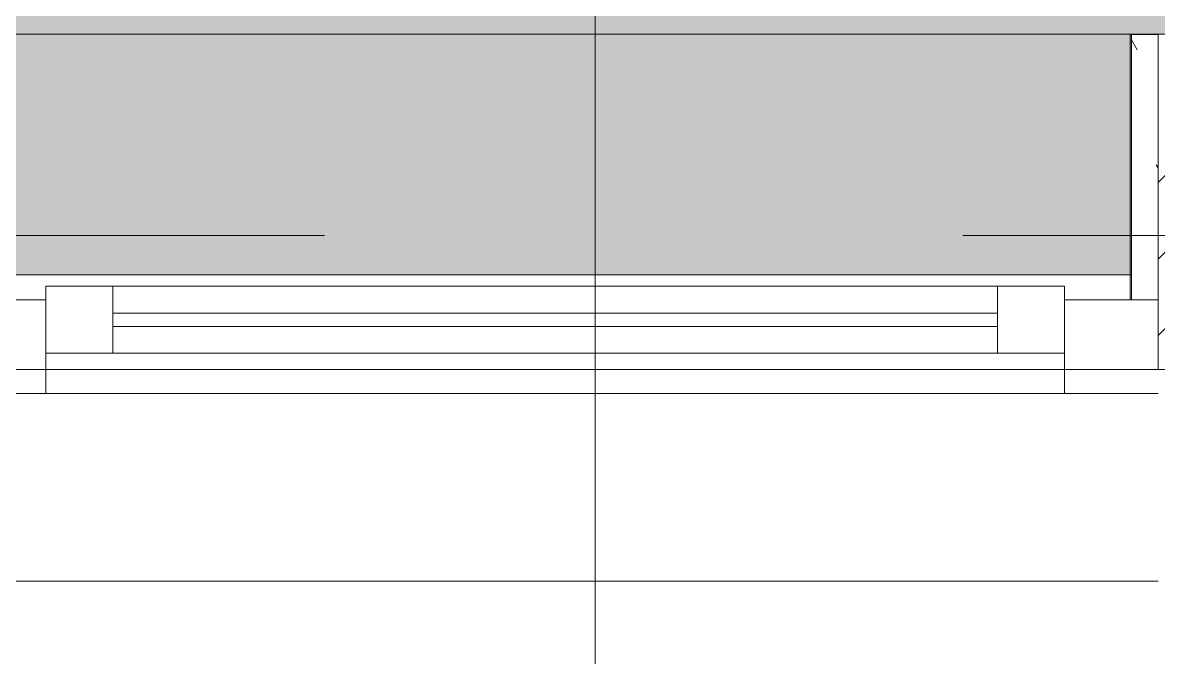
# Model space of a CAD drawing. Header units: millimetres. Extents: x 81773 to 282675, y -8553 to 29000.
# Drawn here: x 98183 to 99030, y -315 to 159 of the extents above; entities that cross this region are included whole.
import ezdxf

# ---------------------------------------------------------------- set-up
doc = ezdxf.new("R2010")
doc.units = ezdxf.units.MM
doc.linetypes.add('Осевая', pattern=[3175, 635, -476.25, 1587.5, -476.25])
for name, color, linetype, lineweight in [('A-GLAZ', 7, 'Continuous', 9), ('A-GLAZ-1', 7, 'Continuous', 13), ('A-WALL', 7, 'Continuous', 9), ('I-WALL', 7, 'Continuous', 9), ('S-COLS', 7, 'Continuous', 9), ('Знаки', 7, 'Continuous', 9), ('Оси', 7, 'Continuous', 9), ('Оси-2', 7, 'Осевая', 9)]:
    doc.layers.add(name, color=color, linetype=linetype, lineweight=lineweight)
for name, color, linetype, lineweight, true_color in [('A-WALL-1', 9, 'Continuous', 9, 0x808080), ('A-WALL-FNSH-1', 9, 'Continuous', 9, 0x808080), ('I-WALL-2', 9, 'Continuous', 9, 0x808080), ('S-COLS-1', 9, 'Continuous', 9, 0x808080)]:
    doc.layers.add(name, color=color, linetype=linetype, lineweight=lineweight, true_color=true_color)
pattern_1 = [(0, (0, 0), (121.92, 30.48), [10.058, -81.382, 10.058, -81.382, -487.68]), (0, (0, 0), (121.92, 30.48), [-182.88, 10.058, -172.822, 10.058, -81.382, -213.36]), (0, (0, 0), (121.92, 30.48), [-457.2, 10.058, -50.902, 10.058, -142.342]), (120, (45.72, 15.24), (-87.356454, 90.345817), [10.058, -81.382, 10.058, -81.382, -487.68]), (120, (45.72, 15.24), (-87.356454, 90.345817), [-182.88, 10.058, -172.822, 10.058, -81.382, -213.36]), (120, (45.72, 15.24), (-87.356454, 90.345817), [-457.2, 10.058, -50.902, 10.058, -142.342]), (240, (60.96, 76.2), (-34.563546, -120.825817), [10.058, -81.382, 10.058, -81.382, -487.68]), (240, (60.96, 76.2), (-34.563546, -120.825817), [-182.88, 10.058, -172.822, 10.058, -81.382, -213.36]), (240, (60.96, 76.2), (-34.563546, -120.825817), [-457.2, 10.058, -50.902, 10.058, -142.342])]

# ---------------------------------------------------------------- blocks, each defined once
blk = doc.blocks.new('BSC_Колонна _Прямоугольная - 250х900-23282983-План раскладки напольных покрытий 3 этажа в осях 23-33')
at = {"layer": 'S-COLS'}
h = blk.add_hatch(dxfattribs=at)
h.set_pattern_fill('FP_8', color=256, style=0, pattern_type=2)
h.set_pattern_definition([(45, (-99480, -25), (-57.024626, 57.024626), []), (45, (-99422.975, -25), (-57.024626, 57.024626), [100.806, -20.161, 3.353, -16.808])])
h.paths.add_polyline_path([(-329.83, -125), (450, -125), (450, 125), (-450, 125), (-450, -125)])
at = {"layer": 'S-COLS-1'}
for p, q in [((450, 125), (-450, 125)), ((-450, 125), (-450, -125)), ((-450, -125), (450, -125))]:
    blk.add_line(p, q, dxfattribs=at)
blk = doc.blocks.new('120_Окно_СКБ_1Ст - 120_Окно_СКБ_1Ст 900х2500_h_ с форточкой-V8-План раскладки напольных покрытий 3 этажа в осях 23-33')
at = {"layer": 'A-GLAZ'}
for p, q in [((450, -57), (-450, -57)), ((-330, -107), (330, -107)), ((330, -117), (-330, -117)), ((-430, -127), (-380, -127)), ((380, -127), (430, -127))]:
    blk.add_line(p, q, dxfattribs=at)
at = {"layer": 'A-GLAZ-1'}
for p, q in [((-450, -57), (-380, -57)), ((-380, -57), (-380, -127)), ((380, -127), (380, -57)), ((380, -57), (450, -57)), ((380, -87), (-380, -87)), ((-380, -87), (-380, -137)), ((-330, -137), (-330, -87)), ((330, -137), (330, -87)), ((380, -137), (380, -87)), ((-380, -127), (-450, -127)), ((450, -127), (380, -127)), ((-380, -137), (380, -137))]:
    blk.add_line(p, q, dxfattribs=at)
blk = doc.blocks.new('Зашивка радиатора_ с перфорацией М1_1 - Зашивка радиатора_ с перфорацией М1_1-V49-План раскладки напольных покрытий 3 этажа в осях 23-33')
at = {"layer": 'Знаки'}
blk.add_hatch(color=256, dxfattribs=at).paths.add_polyline_path([(66.45, 380), (-430, 380), (-430, 200.5), (430, 200.5), (430, 380)])
blk.add_line((430, 380), (-430, 380), dxfattribs=at)

msp = doc.modelspace()

# ---------------------------------------------------------------- hatches: boundary and pattern name
at = {"layer": 'I-WALL-2'}
h = msp.add_hatch(dxfattribs=at)
h.set_pattern_fill('FP_35', color=256, style=0, pattern_type=2)
h.set_pattern_definition(pattern_1)
h.paths.add_polyline_path([(107110, 150), (107110, 170), (92050, 170), (92051, 150), (107107.94, 150)])
h = msp.add_hatch(dxfattribs=at)
h.set_pattern_fill('FP_35', color=256, style=0, pattern_type=2)
h.set_pattern_definition(pattern_1)
h.paths.add_polyline_path([(99030, -48), (99030, 149.84), (99010, 149.84), (99010, -48)])

# ---------------------------------------------------------------- linework, layer by layer
at = {"layer": 'A-WALL'}
msp.add_line((99030, -258), (98130, -258), dxfattribs=at)
at = {"layer": 'A-WALL-1'}
for p, q in [((94530, 150), (99030, 150)), ((99030, 149.84), (99010, 149.84)), ((99010, 149.84), (99010, -48)), ((99010, -48), (99030, -48))]:
    msp.add_line(p, q, dxfattribs=at)
at = {"layer": 'A-WALL-FNSH-1'}
for p, q in [((99010, 149.84), (99009, 149.84)), ((99009, 149.84), (99009, -48)), ((99009, -48), (99010, -48))]:
    msp.add_line(p, q, dxfattribs=at)
at = {"layer": 'I-WALL'}
msp.add_line((99030, -100), (98130, -100), dxfattribs=at)
at = {"layer": 'Оси'}
msp.add_line((98610, -1906.26), (98610, 593.74), dxfattribs=at)
at = {"layer": 'Оси-2'}
msp.add_line((85072.92, 0), (122760, 0), dxfattribs=at)

# ---------------------------------------------------------------- block references
at = {"layer": 'A-GLAZ', "rotation": 180}
msp.add_blockref('120_Окно_СКБ_1Ст - 120_Окно_СКБ_1Ст 900х2500_h_ с форточкой-V8-План раскладки напольных покрытий 3 этажа в осях 23-33', (98580, -175), dxfattribs=at)
at = {"layer": 'S-COLS'}
msp.add_blockref('BSC_Колонна _Прямоугольная - 250х900-23282983-План раскладки напольных покрытий 3 этажа в осях 23-33', (99480, 25), dxfattribs=at)
at = {"layer": 'Знаки', "rotation": 180}
msp.add_blockref('Зашивка радиатора_ с перфорацией М1_1 - Зашивка радиатора_ с перфорацией М1_1-V49-План раскладки напольных покрытий 3 этажа в осях 23-33', (98580, 350.5), dxfattribs=at)

doc.saveas('drawing.dxf')
